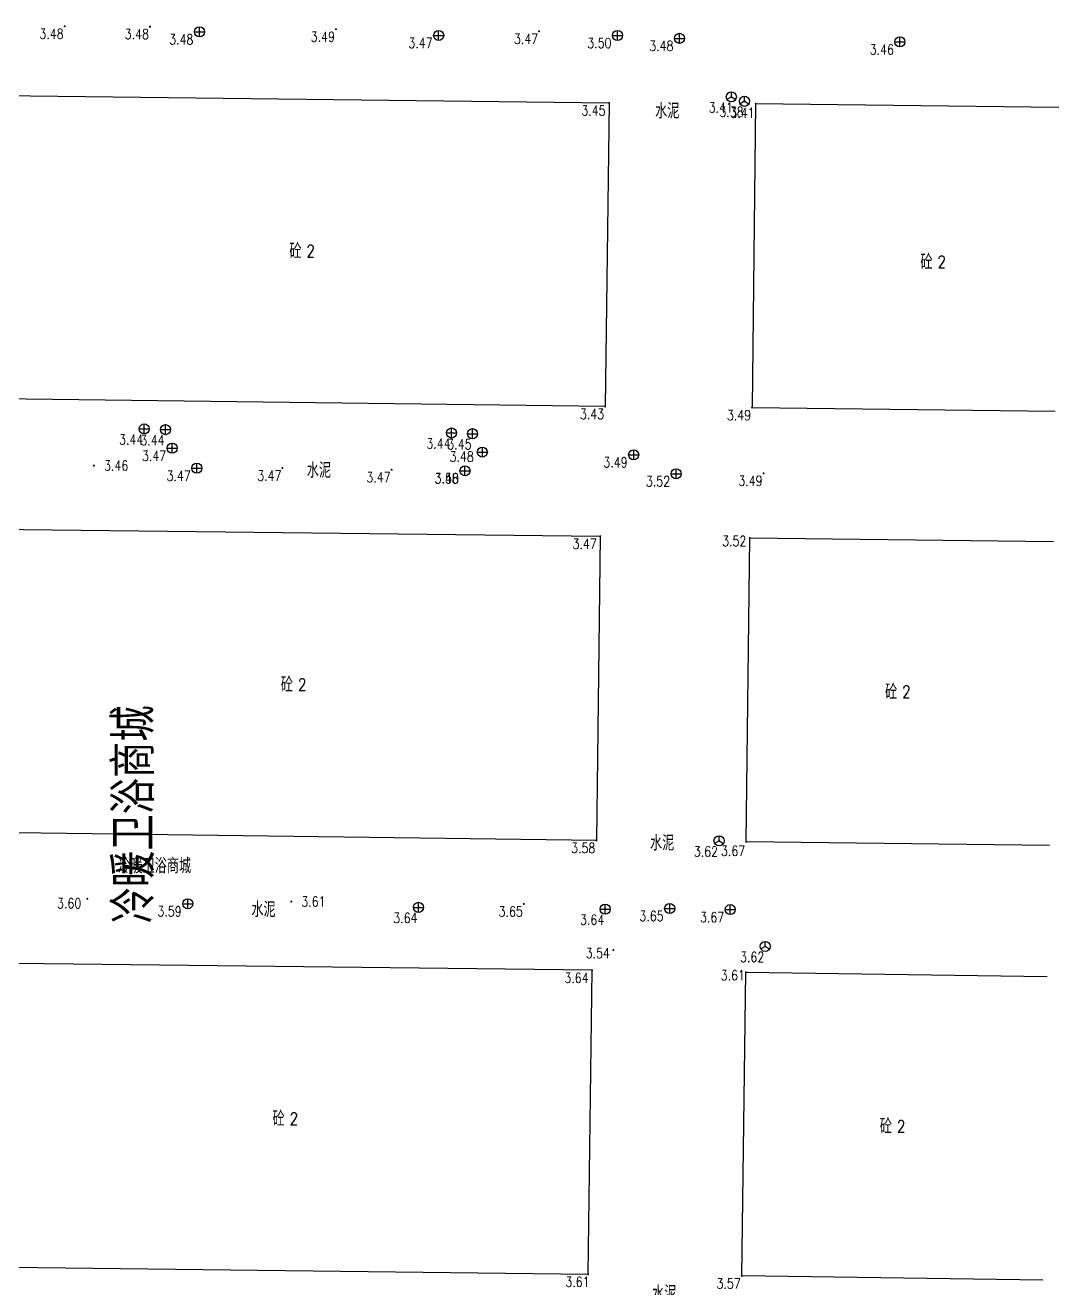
# Model space of a CAD drawing. Extents: x 500064 to 501389, y 2542464 to 2545400.
# Drawn here: x 500818.5 to 500921, y 2544789.7 to 2544914.9 of the extents above; entities that cross this region are included whole.
import ezdxf
from ezdxf.enums import TextEntityAlignment as Align

# ---------------------------------------------------------------- set-up
doc = ezdxf.new("R2010")
doc.units = 0
doc.header["$LTSCALE"] = 0.5
doc.layers.get('0').update_dxf_attribs({"linetype": 'CONTINUOUS', "lineweight": 5})
for name, color, linetype in [('0-文字', 7, 'CONTINUOUS'), ('GCD', 8, 'CONTINUOUS'), ('地形图', 8, 'CONTINUOUS')]:
    doc.layers.add(name, color=color, linetype=linetype)
doc.styles.add('HZ', font='romans.shx', dxfattribs={"width": 0.8, "bigfont": 'hztxt.shx'})
doc.styles.get("Standard").update_dxf_attribs({"font": 'simplex1.shx', "width": 0.7, "bigfont": 'hztxt.shx'})

# ---------------------------------------------------------------- blocks, each defined once
blk = doc.blocks.new('gc043')
for p, q in [((-1, 0), (1, 0)), ((0, -1), (0, 1))]:
    blk.add_line(p, q)
blk.add_circle((0, 0), 1)
blk = doc.blocks.new('gc048')
for q in [(-0.87, -0.5), (0, 1), (0.87, -0.5)]:
    blk.add_line((0, 0), q)
blk.add_circle((0, 0), 1)
blk = doc.blocks.new('GC200')
at = {"linetype": 'Continuous', "const_width": 0.2, "flags": 128}
blk.add_lwpolyline([(-0.1, 0, 1), (0.1, 0, 1)], format="xyb", close=True, dxfattribs=at)

msp = doc.modelspace()

# ---------------------------------------------------------------- linework, layer by layer
at = {"layer": '地形图', "linetype": 'Continuous', "flags": 128}
for points, elevation in [([(500815.98, 2544877.85), (500816.33, 2544907.94), (500876.41, 2544907.19), (500876.02, 2544877.11)], 3.51), ([(500815.11, 2544834.88), (500815.47, 2544864.95), (500875.54, 2544864.25), (500875.15, 2544834.11)], 3.49), ([(500874.33, 2544791.11), (500874.73, 2544821.23), (500814.68, 2544821.95), (500814.32, 2544791.83)], 3.6)]:
    msp.add_lwpolyline(points, close=True, dxfattribs=dict(at, elevation=elevation))
at = {"layer": '地形图', "linetype": 'Continuous', "elevation": 3.41, "flags": 128}
msp.add_lwpolyline([(500920.98, 2544906.73), (500890.94, 2544907.1), (500890.59, 2544877), (500920.61, 2544876.64)], dxfattribs=at)
at = {"layer": '地形图', "linetype": 'Continuous', "flags": 128}
for points in [[(500920.08, 2544833.6), (500890, 2544833.97), (500890.37, 2544864.08), (500920.45, 2544863.71)], [(500919.41, 2544790.53), (500889.56, 2544790.94), (500889.98, 2544821.04), (500919.83, 2544820.62)]]:
    msp.add_lwpolyline(points, dxfattribs=at)

# ---------------------------------------------------------------- block references
at = {"layer": '地形图', "linetype": 'Continuous'}
ref = msp.add_blockref('GC200', (500822.45, 2544914.79, 3.48), dxfattribs=dict(at, xscale=0.5, yscale=0.5, zscale=0.5))
ref.add_attrib('height', '3.48', dxfattribs={"layer": 'GCD', "linetype": 'Continuous', "height": 1, "style": 'HZ', "width": 0.8}).set_placement((500819.95, 2544914.04, 3.48), align=Align.MIDDLE_LEFT)
ref = msp.add_blockref('GC200', (500830.91, 2544914.75, 3.48), dxfattribs=dict(at, xscale=0.5, yscale=0.5, zscale=0.5))
ref.add_attrib('height', '3.48', dxfattribs={"layer": 'GCD', "linetype": 'Continuous', "height": 1, "style": 'HZ', "width": 0.8}).set_placement((500828.41, 2544914.01, 3.48), align=Align.MIDDLE_LEFT)
ref = msp.add_blockref('GC200', (500835.81, 2544914.24, 3.48), dxfattribs=dict(at, xscale=0.5, yscale=0.5, zscale=0.5))
ref.add_attrib('height', '3.48', dxfattribs={"layer": 'GCD', "linetype": 'Continuous', "height": 1, "style": 'HZ', "width": 0.8}).set_placement((500832.81, 2544913.49, 3.48), align=Align.MIDDLE_LEFT)
at = {"layer": '地形图', "linetype": 'Continuous', "xscale": 0.5, "yscale": 0.5}
for name, p in [('gc043', (500835.81, 2544914.24, 3.48)), ('gc043', (500859.52, 2544913.88, 3.47)), ('gc043', (500877.25, 2544913.87, 3.5)), ('gc043', (500883.39, 2544913.59, 3.48)), ('gc043', (500905.24, 2544913.24, 3.46)), ('gc048', (500888.53, 2544907.79, 3.41)), ('gc048', (500889.84, 2544907.35, 3.38)), ('gc043', (500830.34, 2544874.88, 3.44)), ('gc043', (500832.45, 2544874.81, 3.44)), ('gc043', (500860.8, 2544874.48, 3.44)), ('gc043', (500862.88, 2544874.41, 3.45)), ('gc043', (500833.11, 2544872.97, 3.46)), ('gc043', (500863.85, 2544872.59, 3.48)), ('gc043', (500878.85, 2544872.32, 3.49)), ('gc043', (500835.55, 2544870.99, 3.47)), ('gc043', (500862.13, 2544870.74, 3.5)), ('gc043', (500883.06, 2544870.44, 3.52)), ('gc048', (500887.31, 2544834.06, 3.62)), ('gc043', (500834.65, 2544827.83, 3.59)), ('gc043', (500857.52, 2544827.47, 3.64)), ('gc043', (500876.03, 2544827.29, 3.64)), ('gc043', (500882.42, 2544827.36, 3.65)), ('gc043', (500888.42, 2544827.25, 3.67)), ('gc048', (500891.89, 2544823.6, 3.62))]:
    msp.add_blockref(name, p, dxfattribs=at)
at = {"layer": '地形图', "linetype": 'Continuous'}
ref = msp.add_blockref('GC200', (500849.34, 2544914.5, 3.49), dxfattribs=dict(at, xscale=0.5, yscale=0.5, zscale=0.5))
ref.add_attrib('height', '3.49', dxfattribs={"layer": 'GCD', "linetype": 'Continuous', "height": 1, "style": 'HZ', "width": 0.8}).set_placement((500846.84, 2544913.75, 3.49), align=Align.MIDDLE_LEFT)
ref = msp.add_blockref('GC200', (500859.52, 2544913.88, 3.47), dxfattribs=dict(at, xscale=0.5, yscale=0.5, zscale=0.5))
ref.add_attrib('height', '3.47', dxfattribs={"layer": 'GCD', "linetype": 'Continuous', "height": 1, "style": 'HZ', "width": 0.8}).set_placement((500856.52, 2544913.13, 3.47), align=Align.MIDDLE_LEFT)
ref = msp.add_blockref('GC200', (500869.48, 2544914.29, 3.47), dxfattribs=dict(at, xscale=0.5, yscale=0.5, zscale=0.5))
ref.add_attrib('height', '3.47', dxfattribs={"layer": 'GCD', "linetype": 'Continuous', "height": 1, "style": 'HZ', "width": 0.8}).set_placement((500866.98, 2544913.54, 3.47), align=Align.MIDDLE_LEFT)
ref = msp.add_blockref('GC200', (500877.25, 2544913.87, 3.5), dxfattribs=dict(at, xscale=0.5, yscale=0.5, zscale=0.5))
ref.add_attrib('height', '3.50', dxfattribs={"layer": 'GCD', "linetype": 'Continuous', "height": 1, "style": 'HZ', "width": 0.8}).set_placement((500874.25, 2544913.12, 3.5), align=Align.MIDDLE_LEFT)
ref = msp.add_blockref('GC200', (500883.39, 2544913.59, 3.48), dxfattribs=dict(at, xscale=0.5, yscale=0.5, zscale=0.5))
ref.add_attrib('height', '3.48', dxfattribs={"layer": 'GCD', "linetype": 'Continuous', "height": 1, "style": 'HZ', "width": 0.8}).set_placement((500880.39, 2544912.84, 3.48), align=Align.MIDDLE_LEFT)
ref = msp.add_blockref('GC200', (500905.24, 2544913.24, 3.46), dxfattribs=dict(at, xscale=0.5, yscale=0.5, zscale=0.5))
ref.add_attrib('height', '3.46', dxfattribs={"layer": 'GCD', "linetype": 'Continuous', "height": 1, "style": 'HZ', "width": 0.8}).set_placement((500902.24, 2544912.49, 3.46), align=Align.MIDDLE_LEFT)
ref = msp.add_blockref('GC200', (500888.53, 2544907.79, 3.41), dxfattribs=dict(at, xscale=0.5, yscale=0.5, zscale=0.5))
ref.add_attrib('height', '3.41', dxfattribs={"layer": 'GCD', "linetype": 'Continuous', "height": 1, "style": 'HZ', "width": 0.8}).set_placement((500886.28, 2544906.74, 3.41), align=Align.MIDDLE_LEFT)
ref = msp.add_blockref('GC200', (500876.41, 2544907.19, 3.45), dxfattribs=dict(at, xscale=0.5, yscale=0.5, zscale=0.5))
ref.add_attrib('height', '3.45', dxfattribs={"layer": 'GCD', "linetype": 'Continuous', "height": 1, "style": 'HZ', "width": 0.8}).set_placement((500873.66, 2544906.44, 3.45), align=Align.MIDDLE_LEFT)
ref = msp.add_blockref('GC200', (500889.84, 2544907.35, 3.38), dxfattribs=dict(at, xscale=0.5, yscale=0.5, zscale=0.5))
ref.add_attrib('height', '3.38', dxfattribs={"layer": 'GCD', "linetype": 'Continuous', "height": 1, "style": 'HZ', "width": 0.8}).set_placement((500887.34, 2544906.3, 3.38), align=Align.MIDDLE_LEFT)
ref = msp.add_blockref('GC200', (500890.94, 2544907.1, 3.41), dxfattribs=dict(at, xscale=0.5, yscale=0.5, zscale=0.5))
ref.add_attrib('height', '3.41', dxfattribs={"layer": 'GCD', "linetype": 'Continuous', "height": 1, "style": 'HZ', "width": 0.8}).set_placement((500888.44, 2544906.2, 3.41), align=Align.MIDDLE_LEFT)
ref = msp.add_blockref('GC200', (500876.02, 2544877.11, 3.43), dxfattribs=dict(at, xscale=0.5, yscale=0.5, zscale=0.5))
ref.add_attrib('height', '3.43', dxfattribs={"layer": 'GCD', "linetype": 'Continuous', "height": 1, "style": 'HZ', "width": 0.8}).set_placement((500873.52, 2544876.36, 3.43), align=Align.MIDDLE_LEFT)
ref = msp.add_blockref('GC200', (500890.59, 2544877, 3.49), dxfattribs=dict(at, xscale=0.5, yscale=0.5, zscale=0.5))
ref.add_attrib('height', '3.49', dxfattribs={"layer": 'GCD', "linetype": 'Continuous', "height": 1, "style": 'HZ', "width": 0.8}).set_placement((500888.09, 2544876.25, 3.49), align=Align.MIDDLE_LEFT)
ref = msp.add_blockref('GC200', (500830.34, 2544874.88, 3.44), dxfattribs=dict(at, xscale=0.5, yscale=0.5, zscale=0.5))
ref.add_attrib('height', '3.44', dxfattribs={"layer": 'GCD', "linetype": 'Continuous', "height": 1, "style": 'HZ', "width": 0.8}).set_placement((500827.84, 2544873.84, 3.44), align=Align.MIDDLE_LEFT)
ref = msp.add_blockref('GC200', (500832.45, 2544874.81, 3.44), dxfattribs=dict(at, xscale=0.5, yscale=0.5, zscale=0.5))
ref.add_attrib('height', '3.44', dxfattribs={"layer": 'GCD', "linetype": 'Continuous', "height": 1, "style": 'HZ', "width": 0.8}).set_placement((500829.95, 2544873.76, 3.44), align=Align.MIDDLE_LEFT)
ref = msp.add_blockref('GC200', (500860.8, 2544874.48, 3.44), dxfattribs=dict(at, xscale=0.5, yscale=0.5, zscale=0.5))
ref.add_attrib('height', '3.44', dxfattribs={"layer": 'GCD', "linetype": 'Continuous', "height": 1, "style": 'HZ', "width": 0.8}).set_placement((500858.3, 2544873.43, 3.44), align=Align.MIDDLE_LEFT)
ref = msp.add_blockref('GC200', (500862.88, 2544874.41, 3.45), dxfattribs=dict(at, xscale=0.5, yscale=0.5, zscale=0.5))
ref.add_attrib('height', '3.45', dxfattribs={"layer": 'GCD', "linetype": 'Continuous', "height": 1, "style": 'HZ', "width": 0.8}).set_placement((500860.38, 2544873.36, 3.45), align=Align.MIDDLE_LEFT)
ref = msp.add_blockref('GC200', (500833.11, 2544872.97, 3.46), dxfattribs=dict(at, xscale=0.5, yscale=0.5, zscale=0.5))
ref.add_attrib('height', '3.47', dxfattribs={"layer": 'GCD', "linetype": 'Continuous', "height": 1, "style": 'HZ', "width": 0.8}).set_placement((500830.11, 2544872.22, 3.47), align=Align.MIDDLE_LEFT)
ref = msp.add_blockref('GC200', (500863.85, 2544872.59, 3.48), dxfattribs=dict(at, xscale=0.5, yscale=0.5, zscale=0.5))
ref.add_attrib('height', '3.48', dxfattribs={"layer": 'GCD', "linetype": 'Continuous', "height": 1, "style": 'HZ', "width": 0.8}).set_placement((500860.6, 2544872.14, 3.48), align=Align.MIDDLE_LEFT)
ref = msp.add_blockref('GC200', (500825.35, 2544871.25, 3.46), dxfattribs=dict(at, xscale=0.5, yscale=0.5, zscale=0.5))
ref.add_attrib('height', '3.46', dxfattribs={"layer": 'GCD', "linetype": 'Continuous', "height": 1, "style": 'HZ', "width": 0.8}).set_placement((500826.35, 2544871.25, 3.46), align=Align.MIDDLE_LEFT)
ref = msp.add_blockref('GC200', (500878.85, 2544872.32, 3.49), dxfattribs=dict(at, xscale=0.5, yscale=0.5, zscale=0.5))
ref.add_attrib('height', '3.49', dxfattribs={"layer": 'GCD', "linetype": 'Continuous', "height": 1, "style": 'HZ', "width": 0.8}).set_placement((500875.85, 2544871.57, 3.49), align=Align.MIDDLE_LEFT)
ref = msp.add_blockref('GC200', (500835.55, 2544870.99, 3.47), dxfattribs=dict(at, xscale=0.5, yscale=0.5, zscale=0.5))
ref.add_attrib('height', '3.47', dxfattribs={"layer": 'GCD', "linetype": 'Continuous', "height": 1, "style": 'HZ', "width": 0.8}).set_placement((500832.55, 2544870.24, 3.47), align=Align.MIDDLE_LEFT)
ref = msp.add_blockref('GC200', (500844.04, 2544871, 3.47), dxfattribs=dict(at, xscale=0.5, yscale=0.5, zscale=0.5))
ref.add_attrib('height', '3.47', dxfattribs={"layer": 'GCD', "linetype": 'Continuous', "height": 1, "style": 'HZ', "width": 0.8}).set_placement((500841.54, 2544870.25, 3.47), align=Align.MIDDLE_LEFT)
ref = msp.add_blockref('GC200', (500854.86, 2544870.84, 3.47), dxfattribs=dict(at, xscale=0.5, yscale=0.5, zscale=0.5))
ref.add_attrib('height', '3.47', dxfattribs={"layer": 'GCD', "linetype": 'Continuous', "height": 1, "style": 'HZ', "width": 0.8}).set_placement((500852.36, 2544870.09, 3.47), align=Align.MIDDLE_LEFT)
ref = msp.add_blockref('GC200', (500862.11, 2544870.73, 3.48), dxfattribs=dict(at, xscale=0.5, yscale=0.5, zscale=0.5))
ref.add_attrib('height', '3.48', dxfattribs={"layer": 'GCD', "linetype": 'Continuous', "height": 1, "style": 'HZ', "width": 0.8}).set_placement((500859.11, 2544869.98, 3.48), align=Align.MIDDLE_LEFT)
ref = msp.add_blockref('GC200', (500862.13, 2544870.74, 3.5), dxfattribs=dict(at, xscale=0.5, yscale=0.5, zscale=0.5))
ref.add_attrib('height', '3.50', dxfattribs={"layer": 'GCD', "linetype": 'Continuous', "height": 1, "style": 'HZ', "width": 0.8}).set_placement((500859.13, 2544869.99, 3.5), align=Align.MIDDLE_LEFT)
ref = msp.add_blockref('GC200', (500883.06, 2544870.44, 3.52), dxfattribs=dict(at, xscale=0.5, yscale=0.5, zscale=0.5))
ref.add_attrib('height', '3.52', dxfattribs={"layer": 'GCD', "linetype": 'Continuous', "height": 1, "style": 'HZ', "width": 0.8}).set_placement((500880.06, 2544869.69, 3.52), align=Align.MIDDLE_LEFT)
ref = msp.add_blockref('GC200', (500891.72, 2544870.48, 3.49), dxfattribs=dict(at, xscale=0.5, yscale=0.5, zscale=0.5))
ref.add_attrib('height', '3.49', dxfattribs={"layer": 'GCD', "linetype": 'Continuous', "height": 1, "style": 'HZ', "width": 0.8}).set_placement((500889.22, 2544869.74, 3.49), align=Align.MIDDLE_LEFT)
ref = msp.add_blockref('GC200', (500875.54, 2544864.25, 3.47), dxfattribs=dict(at, xscale=0.5, yscale=0.5, zscale=0.5))
ref.add_attrib('height', '3.47', dxfattribs={"layer": 'GCD', "linetype": 'Continuous', "height": 1, "style": 'HZ', "width": 0.8}).set_placement((500872.79, 2544863.5, 3.47), align=Align.MIDDLE_LEFT)
ref = msp.add_blockref('GC200', (500890.37, 2544864.08, 3.52), dxfattribs=dict(at, xscale=0.5, yscale=0.5, zscale=0.5))
ref.add_attrib('height', '3.52', dxfattribs={"layer": 'GCD', "linetype": 'Continuous', "height": 1, "style": 'HZ', "width": 0.8}).set_placement((500887.62, 2544863.78, 3.52), align=Align.MIDDLE_LEFT)
ref = msp.add_blockref('GC200', (500875.15, 2544834.11, 3.58), dxfattribs=dict(at, xscale=0.5, yscale=0.5, zscale=0.5))
ref.add_attrib('height', '3.58', dxfattribs={"layer": 'GCD', "linetype": 'Continuous', "height": 1, "style": 'HZ', "width": 0.8}).set_placement((500872.65, 2544833.36, 3.58), align=Align.MIDDLE_LEFT)
ref = msp.add_blockref('GC200', (500887.31, 2544834.06, 3.62), dxfattribs=dict(at, xscale=0.5, yscale=0.5, zscale=0.5))
ref.add_attrib('height', '3.62', dxfattribs={"layer": 'GCD', "linetype": 'Continuous', "height": 1, "style": 'HZ', "width": 0.8}).set_placement((500884.81, 2544833.01, 3.62), align=Align.MIDDLE_LEFT)
ref = msp.add_blockref('GC200', (500890, 2544833.97, 3.67), dxfattribs=dict(at, xscale=0.5, yscale=0.5, zscale=0.5))
ref.add_attrib('height', '3.67', dxfattribs={"layer": 'GCD', "linetype": 'Continuous', "height": 1, "style": 'HZ', "width": 0.8}).set_placement((500887.5, 2544833.07, 3.67), align=Align.MIDDLE_LEFT)
ref = msp.add_blockref('GC200', (500824.7, 2544828.32, 3.6), dxfattribs=dict(at, xscale=0.5, yscale=0.5, zscale=0.5))
ref.add_attrib('height', '3.60', dxfattribs={"layer": 'GCD', "linetype": 'Continuous', "height": 1, "style": 'HZ', "width": 0.8}).set_placement((500821.7, 2544827.87, 3.6), align=Align.MIDDLE_LEFT)
ref = msp.add_blockref('GC200', (500834.65, 2544827.83, 3.59), dxfattribs=dict(at, xscale=0.5, yscale=0.5, zscale=0.5))
ref.add_attrib('height', '3.59', dxfattribs={"layer": 'GCD', "linetype": 'Continuous', "height": 1, "style": 'HZ', "width": 0.8}).set_placement((500831.65, 2544827.08, 3.59), align=Align.MIDDLE_LEFT)
ref = msp.add_blockref('GC200', (500844.91, 2544828.04, 3.61), dxfattribs=dict(at, xscale=0.5, yscale=0.5, zscale=0.5))
ref.add_attrib('height', '3.61', dxfattribs={"layer": 'GCD', "linetype": 'Continuous', "height": 1, "style": 'HZ', "width": 0.8}).set_placement((500845.91, 2544828.04, 3.61), align=Align.MIDDLE_LEFT)
ref = msp.add_blockref('GC200', (500857.52, 2544827.47, 3.64), dxfattribs=dict(at, xscale=0.5, yscale=0.5, zscale=0.5))
ref.add_attrib('height', '3.64', dxfattribs={"layer": 'GCD', "linetype": 'Continuous', "height": 1, "style": 'HZ', "width": 0.8}).set_placement((500855.02, 2544826.42, 3.64), align=Align.MIDDLE_LEFT)
ref = msp.add_blockref('GC200', (500867.96, 2544827.81, 3.65), dxfattribs=dict(at, xscale=0.5, yscale=0.5, zscale=0.5))
ref.add_attrib('height', '3.65', dxfattribs={"layer": 'GCD', "linetype": 'Continuous', "height": 1, "style": 'HZ', "width": 0.8}).set_placement((500865.46, 2544827.06, 3.65), align=Align.MIDDLE_LEFT)
ref = msp.add_blockref('GC200', (500876.03, 2544827.29, 3.64), dxfattribs=dict(at, xscale=0.5, yscale=0.5, zscale=0.5))
ref.add_attrib('height', '3.64', dxfattribs={"layer": 'GCD', "linetype": 'Continuous', "height": 1, "style": 'HZ', "width": 0.8}).set_placement((500873.53, 2544826.24, 3.64), align=Align.MIDDLE_LEFT)
ref = msp.add_blockref('GC200', (500882.42, 2544827.36, 3.65), dxfattribs=dict(at, xscale=0.5, yscale=0.5, zscale=0.5))
ref.add_attrib('height', '3.65', dxfattribs={"layer": 'GCD', "linetype": 'Continuous', "height": 1, "style": 'HZ', "width": 0.8}).set_placement((500879.42, 2544826.61, 3.65), align=Align.MIDDLE_LEFT)
ref = msp.add_blockref('GC200', (500888.42, 2544827.25, 3.67), dxfattribs=dict(at, xscale=0.5, yscale=0.5, zscale=0.5))
ref.add_attrib('height', '3.67', dxfattribs={"layer": 'GCD', "linetype": 'Continuous', "height": 1, "style": 'HZ', "width": 0.8}).set_placement((500885.42, 2544826.5, 3.67), align=Align.MIDDLE_LEFT)
ref = msp.add_blockref('GC200', (500876.84, 2544823.23, 3.54), dxfattribs=dict(at, xscale=0.5, yscale=0.5, zscale=0.5))
ref.add_attrib('height', '3.54', dxfattribs={"layer": 'GCD', "linetype": 'Continuous', "height": 1, "style": 'HZ', "width": 0.8}).set_placement((500874.09, 2544822.93, 3.54), align=Align.MIDDLE_LEFT)
ref = msp.add_blockref('GC200', (500891.89, 2544823.6, 3.62), dxfattribs=dict(at, xscale=0.5, yscale=0.5, zscale=0.5))
ref.add_attrib('height', '3.62', dxfattribs={"layer": 'GCD', "linetype": 'Continuous', "height": 1, "style": 'HZ', "width": 0.8}).set_placement((500889.39, 2544822.55, 3.62), align=Align.MIDDLE_LEFT)
ref = msp.add_blockref('GC200', (500874.73, 2544821.23, 3.64), dxfattribs=dict(at, xscale=0.5, yscale=0.5, zscale=0.5))
ref.add_attrib('height', '3.64', dxfattribs={"layer": 'GCD', "linetype": 'Continuous', "height": 1, "style": 'HZ', "width": 0.8}).set_placement((500871.98, 2544820.48, 3.64), align=Align.MIDDLE_LEFT)
ref = msp.add_blockref('GC200', (500889.98, 2544821.04, 3.61), dxfattribs=dict(at, xscale=0.5, yscale=0.5, zscale=0.5))
ref.add_attrib('height', '3.61', dxfattribs={"layer": 'GCD', "linetype": 'Continuous', "height": 1, "style": 'HZ', "width": 0.8}).set_placement((500887.48, 2544820.74, 3.61), align=Align.MIDDLE_LEFT)
ref = msp.add_blockref('GC200', (500874.33, 2544791.11, 3.6), dxfattribs=dict(at, xscale=0.5, yscale=0.5, zscale=0.5))
ref.add_attrib('height', '3.61', dxfattribs={"layer": 'GCD', "linetype": 'Continuous', "height": 1, "style": 'HZ', "width": 0.8}).set_placement((500872.08, 2544790.36, 3.61), align=Align.MIDDLE_LEFT)
ref = msp.add_blockref('GC200', (500889.56, 2544790.94, 3.57), dxfattribs=dict(at, xscale=0.5, yscale=0.5, zscale=0.5))
ref.add_attrib('height', '3.57', dxfattribs={"layer": 'GCD', "linetype": 'Continuous', "height": 1, "style": 'HZ', "width": 0.8}).set_placement((500887.06, 2544790.19, 3.57), align=Align.MIDDLE_LEFT)

# ---------------------------------------------------------------- texts
at = {"layer": '0-文字', "ltscale": 1000, "width": 0.9}
msp.add_text('冷暖卫浴商城', height=4, rotation=90.0133, dxfattribs=at).set_placement((500829.3, 2544847.49, 1), align=Align.MIDDLE_RIGHT)
at = {"layer": '地形图', "linetype": 'Continuous', "style": 'HZ', "width": 0.8}
for s, p in [('水泥', (500882.18, 2544906.47)), ('水泥', (500847.65, 2544870.86)), ('水泥', (500881.67, 2544833.92)), ('冷暖卫浴商城', (500831.38, 2544831.67)), ('水泥', (500842.16, 2544827.33)), ('水泥', (500881.88, 2544789.3))]:
    msp.add_text(s, height=1.5, dxfattribs=at).set_placement(p, align=Align.MIDDLE)
for p in [(500845.93, 2544892.52), (500908.47, 2544891.44), (500845.08, 2544849.55), (500904.97, 2544848.84), (500844.26, 2544806.53), (500904.45, 2544805.78)]:
    msp.add_text('砼', height=1.5, dxfattribs=at).set_placement(p, align=Align.MIDDLE_RIGHT)
for p in [(500846.43, 2544892.52), (500908.97, 2544891.44), (500845.58, 2544849.55), (500905.47, 2544848.84), (500844.76, 2544806.53), (500904.95, 2544805.78)]:
    msp.add_text('2', height=1.2, dxfattribs=at).set_placement(p, align=Align.MIDDLE_LEFT)

doc.saveas('drawing.dxf')
